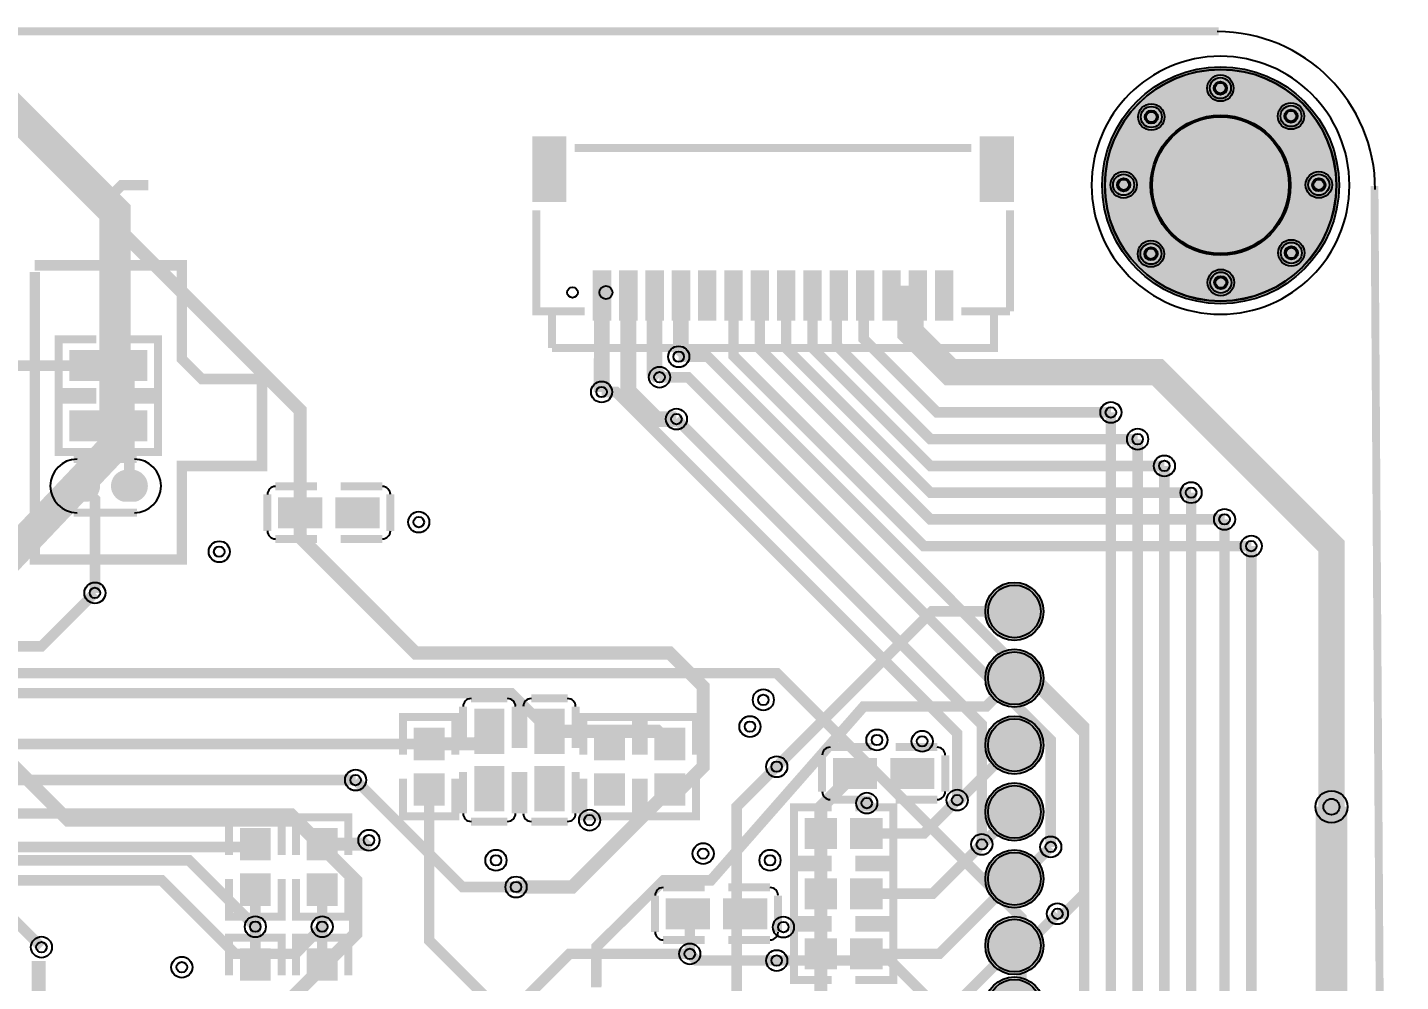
# Model space of a CAD drawing. Header units: millimetres. Extents: x 35 to 109.8, y -21 to 52.
# Drawn here: x 83.68 to 109.77, y 33.89 to 52.02 of the extents above; entities that cross this region are included whole.
import ezdxf

# ---------------------------------------------------------------- set-up
doc = ezdxf.new("R2010")
doc.units = ezdxf.units.MM
for name, color, linetype, true_color in [('BoardOutLine', 7, 'Continuous', 0xff00ff), ('BottomLayer', 7, 'Continuous', 0x0000ff), ('BottomSolderMaskLayer', 7, 'Continuous', 0xaa00ff), ('Document', 7, 'Continuous', 0xffffff), ('Hole', 7, 'Continuous', 0x222222), ('Mechanical', 7, 'Continuous', 0xf022f0), ('Multi-Layer', 7, 'Continuous', 0xc0c0c0), ('TopLayer', 7, 'Continuous', 0xff0000), ('TopPasteMaskLayer', 7, 'Continuous', 0x808080), ('TopSilkLayer', 7, 'Continuous', 0xffcc00), ('TopSolderMaskLayer', 7, 'Continuous', 0x800080)]:
    doc.layers.add(name, color=color, linetype=linetype, true_color=true_color)

msp = doc.modelspace()

# ---------------------------------------------------------------- hatches: boundary and pattern name
at = {"layer": 'BottomSolderMaskLayer'}
for points in [[(104.1, 49.021, 1), (108.602, 49.021, 1)], [(106.096, 50.866, 1), (106.598, 50.866, 1)], [(104.784, 50.317, 1), (105.286, 50.317, 1)], [(107.438, 50.334, 1), (107.94, 50.334, 1)], [(104.258, 49.029, 1), (104.76, 49.029, 1)], [(107.967, 49.03, 1), (108.469, 49.03, 1)], [(104.777, 47.719, 1), (105.279, 47.719, 1)], [(107.444, 47.735, 1), (107.946, 47.735, 1)], [(106.105, 47.171, 1), (106.607, 47.171, 1)]]:
    msp.add_hatch(color=256, dxfattribs=at).paths.add_polyline_path(points)
at = {"layer": 'Multi-Layer'}
for points in [[(104.151, 49.021, 1), (108.551, 49.021, 1)], [(106.147, 50.866, 1), (106.547, 50.866, 1)], [(104.835, 50.317, 1), (105.235, 50.317, 1)], [(107.489, 50.334, 1), (107.889, 50.334, 1)], [(104.309, 49.029, 1), (104.709, 49.029, 1)], [(108.018, 49.03, 1), (108.418, 49.03, 1)], [(104.828, 47.719, 1), (105.228, 47.719, 1)], [(107.495, 47.735, 1), (107.895, 47.735, 1)], [(106.156, 47.171, 1), (106.556, 47.171, 1)]]:
    msp.add_hatch(color=256, dxfattribs=at).paths.add_polyline_path(points)
at = {"layer": 'TopLayer'}
for points in [[(93.897, 48.726), (93.297, 48.726), (93.297, 49.926), (93.897, 49.926)], [(102.397, 48.726), (101.797, 48.726), (101.797, 49.926), (102.397, 49.926)], [(94.747, 46.476), (94.447, 46.476), (94.447, 47.376), (94.747, 47.376)], [(95.247, 46.476), (94.947, 46.476), (94.947, 47.376), (95.247, 47.376)], [(95.747, 46.476), (95.447, 46.476), (95.447, 47.376), (95.747, 47.376)], [(96.247, 46.476), (95.947, 46.476), (95.947, 47.376), (96.247, 47.376)], [(96.747, 46.476), (96.447, 46.476), (96.447, 47.376), (96.747, 47.376)], [(97.247, 46.476), (96.947, 46.476), (96.947, 47.376), (97.247, 47.376)], [(97.747, 46.476), (97.447, 46.476), (97.447, 47.376), (97.747, 47.376)], [(98.247, 46.476), (97.947, 46.476), (97.947, 47.376), (98.247, 47.376)], [(98.747, 46.476), (98.447, 46.476), (98.447, 47.376), (98.747, 47.376)], [(99.247, 46.476), (98.947, 46.476), (98.947, 47.376), (99.247, 47.376)], [(99.747, 46.476), (99.447, 46.476), (99.447, 47.376), (99.747, 47.376)], [(100.247, 46.476), (99.947, 46.476), (99.947, 47.376), (100.247, 47.376)], [(100.747, 46.476), (100.447, 46.476), (100.447, 47.376), (100.747, 47.376)], [(101.247, 46.476), (100.947, 46.476), (100.947, 47.376), (101.247, 47.376)], [(85.067, 45.323), (85.067, 45.863), (84.502, 45.863), (84.502, 45.323)], [(85.367, 45.323), (85.367, 45.863), (85.933, 45.863), (85.933, 45.323)], [(85.067, 44.18), (85.067, 44.72), (84.502, 44.72), (84.502, 44.18)], [(85.367, 44.18), (85.367, 44.72), (85.933, 44.72), (85.933, 44.18)], [(84.609, 43.057, -0.785398), (84.609, 43.557), (84.809, 43.557, -0.785398), (84.809, 43.057)], [(85.518, 43.057, -0.785398), (85.518, 43.557), (85.718, 43.557, -0.785398), (85.718, 43.057)], [(89.258, 43.069), (89.258, 42.529), (88.468, 42.529), (88.468, 43.069)], [(89.558, 43.069), (89.558, 42.529), (90.348, 42.529), (90.348, 43.069)], [(101.933, 40.924, 1), (102.933, 40.924, 1)], [(101.933, 39.654, 1), (102.933, 39.654, 1)], [(92.726, 38.25), (92.186, 38.25), (92.186, 39.04), (92.726, 39.04)], [(93.869, 38.25), (93.329, 38.25), (93.329, 39.04), (93.869, 39.04)], [(101.933, 38.384, 1), (102.933, 38.384, 1)], [(91.583, 38.123), (91.043, 38.123), (91.043, 38.689), (91.583, 38.689)], [(95.012, 38.123), (94.472, 38.123), (94.472, 38.689), (95.012, 38.689)], [(96.155, 38.123), (95.615, 38.123), (95.615, 38.689), (96.155, 38.689)], [(99.799, 37.576), (99.799, 38.116), (99.009, 38.116), (99.009, 37.576)], [(100.099, 37.576), (100.099, 38.116), (100.889, 38.116), (100.889, 37.576)], [(92.726, 37.95), (92.186, 37.95), (92.186, 37.16), (92.726, 37.16)], [(93.869, 37.95), (93.329, 37.95), (93.329, 37.16), (93.869, 37.16)], [(91.583, 37.823), (91.043, 37.823), (91.043, 37.257), (91.583, 37.257)], [(95.012, 37.823), (94.472, 37.823), (94.472, 37.257), (95.012, 37.257)], [(96.155, 37.823), (95.615, 37.823), (95.615, 37.257), (96.155, 37.257)], [(101.933, 37.114, 1), (102.933, 37.114, 1)], [(99.037, 36.973), (99.037, 36.433), (98.472, 36.433), (98.472, 36.973)], [(99.337, 36.973), (99.337, 36.433), (99.903, 36.433), (99.903, 36.973)], [(88.281, 36.218), (87.741, 36.218), (87.741, 36.784), (88.281, 36.784)], [(89.551, 36.218), (89.011, 36.218), (89.011, 36.784), (89.551, 36.784)], [(101.933, 35.844, 1), (102.933, 35.844, 1)], [(88.281, 35.918), (87.741, 35.918), (87.741, 35.352), (88.281, 35.352)], [(89.551, 35.918), (89.011, 35.918), (89.011, 35.352), (89.551, 35.352)], [(99.037, 35.29), (99.037, 35.83), (98.472, 35.83), (98.472, 35.29)], [(99.337, 35.29), (99.337, 35.83), (99.903, 35.83), (99.903, 35.29)], [(96.624, 34.909), (96.624, 35.449), (95.834, 35.449), (95.834, 34.909)], [(96.924, 34.909), (96.924, 35.449), (97.714, 35.449), (97.714, 34.909)], [(101.933, 34.574, 1), (102.933, 34.574, 1)], [(88.281, 33.932), (87.741, 33.932), (87.741, 34.498), (88.281, 34.498)], [(89.551, 33.932), (89.011, 33.932), (89.011, 34.498), (89.551, 34.498)], [(99.037, 34.147), (99.037, 34.687), (98.472, 34.687), (98.472, 34.147)], [(99.337, 34.147), (99.337, 34.687), (99.903, 34.687), (99.903, 34.147)], [(101.933, 33.431, 1), (102.933, 33.431, 1)]]:
    msp.add_hatch(color=256, dxfattribs=at).paths.add_polyline_path(points)
at = {"layer": 'TopPasteMaskLayer'}
for points in [[(93.897, 48.726), (93.297, 48.726), (93.297, 49.926), (93.897, 49.926)], [(102.397, 48.726), (101.797, 48.726), (101.797, 49.926), (102.397, 49.926)], [(94.747, 46.476), (94.447, 46.476), (94.447, 47.376), (94.747, 47.376)], [(95.247, 46.476), (94.947, 46.476), (94.947, 47.376), (95.247, 47.376)], [(95.747, 46.476), (95.447, 46.476), (95.447, 47.376), (95.747, 47.376)], [(96.247, 46.476), (95.947, 46.476), (95.947, 47.376), (96.247, 47.376)], [(96.747, 46.476), (96.447, 46.476), (96.447, 47.376), (96.747, 47.376)], [(97.247, 46.476), (96.947, 46.476), (96.947, 47.376), (97.247, 47.376)], [(97.747, 46.476), (97.447, 46.476), (97.447, 47.376), (97.747, 47.376)], [(98.247, 46.476), (97.947, 46.476), (97.947, 47.376), (98.247, 47.376)], [(98.747, 46.476), (98.447, 46.476), (98.447, 47.376), (98.747, 47.376)], [(99.247, 46.476), (98.947, 46.476), (98.947, 47.376), (99.247, 47.376)], [(99.747, 46.476), (99.447, 46.476), (99.447, 47.376), (99.747, 47.376)], [(100.247, 46.476), (99.947, 46.476), (99.947, 47.376), (100.247, 47.376)], [(100.747, 46.476), (100.447, 46.476), (100.447, 47.376), (100.747, 47.376)], [(101.247, 46.476), (100.947, 46.476), (100.947, 47.376), (101.247, 47.376)], [(85.082, 45.363), (85.082, 45.823), (85.042, 45.863), (84.542, 45.863), (84.502, 45.823), (84.502, 45.363), (84.542, 45.323), (85.042, 45.323)], [(85.352, 45.363), (85.352, 45.823), (85.392, 45.863), (85.893, 45.863), (85.933, 45.823), (85.933, 45.363), (85.893, 45.323), (85.392, 45.323)], [(85.082, 44.22), (85.082, 44.68), (85.042, 44.72), (84.542, 44.72), (84.502, 44.68), (84.502, 44.22), (84.542, 44.18), (85.042, 44.18)], [(85.352, 44.22), (85.352, 44.68), (85.392, 44.72), (85.893, 44.72), (85.933, 44.68), (85.933, 44.22), (85.893, 44.18), (85.392, 44.18)], [(84.609, 43.057, -0.785398), (84.609, 43.557), (84.809, 43.557, -0.785398), (84.809, 43.057)], [(85.518, 43.057, -0.785398), (85.518, 43.557), (85.718, 43.557, -0.785398), (85.718, 43.057)], [(88.628, 42.574), (88.628, 43.024), (88.678, 43.074), (89.158, 43.074), (89.228, 43.024), (89.228, 42.574), (89.158, 42.524), (88.678, 42.524)], [(89.588, 42.574), (89.588, 43.024), (89.658, 43.074), (90.138, 43.074), (90.188, 43.024), (90.188, 42.574), (90.138, 42.524), (89.658, 42.524)], [(101.933, 40.924, 1), (102.933, 40.924, 1)], [(101.933, 39.654, 1), (102.933, 39.654, 1)], [(92.231, 38.88), (92.681, 38.88), (92.731, 38.83), (92.731, 38.35), (92.681, 38.28), (92.231, 38.28), (92.181, 38.35), (92.181, 38.83)], [(93.374, 38.88), (93.824, 38.88), (93.874, 38.83), (93.874, 38.35), (93.824, 38.28), (93.374, 38.28), (93.324, 38.35), (93.324, 38.83)], [(101.933, 38.384, 1), (102.933, 38.384, 1)], [(91.543, 38.108), (91.083, 38.108), (91.043, 38.148), (91.043, 38.649), (91.083, 38.689), (91.543, 38.689), (91.583, 38.649), (91.583, 38.148)], [(94.972, 38.108), (94.512, 38.108), (94.472, 38.148), (94.472, 38.649), (94.512, 38.689), (94.972, 38.689), (95.012, 38.649), (95.012, 38.148)], [(96.115, 38.108), (95.655, 38.108), (95.615, 38.148), (95.615, 38.649), (95.655, 38.689), (96.115, 38.689), (96.155, 38.649), (96.155, 38.148)], [(99.769, 38.071), (99.769, 37.621), (99.699, 37.571), (99.219, 37.571), (99.169, 37.621), (99.169, 38.071), (99.219, 38.121), (99.699, 38.121)], [(100.729, 38.071), (100.729, 37.621), (100.679, 37.571), (100.199, 37.571), (100.129, 37.621), (100.129, 38.071), (100.199, 38.121), (100.679, 38.121)], [(91.543, 37.838), (91.083, 37.838), (91.043, 37.798), (91.043, 37.297), (91.083, 37.257), (91.543, 37.257), (91.583, 37.297), (91.583, 37.798)], [(92.231, 37.92), (92.681, 37.92), (92.731, 37.85), (92.731, 37.37), (92.681, 37.32), (92.231, 37.32), (92.181, 37.37), (92.181, 37.85)], [(93.374, 37.92), (93.824, 37.92), (93.874, 37.85), (93.874, 37.37), (93.824, 37.32), (93.374, 37.32), (93.324, 37.37), (93.324, 37.85)], [(94.972, 37.838), (94.512, 37.838), (94.472, 37.798), (94.472, 37.297), (94.512, 37.257), (94.972, 37.257), (95.012, 37.297), (95.012, 37.798)], [(96.115, 37.838), (95.655, 37.838), (95.615, 37.798), (95.615, 37.297), (95.655, 37.257), (96.115, 37.257), (96.155, 37.297), (96.155, 37.798)], [(101.933, 37.114, 1), (102.933, 37.114, 1)], [(99.052, 36.933), (99.052, 36.473), (99.012, 36.433), (98.512, 36.433), (98.472, 36.473), (98.472, 36.933), (98.512, 36.973), (99.012, 36.973)], [(99.322, 36.933), (99.322, 36.473), (99.362, 36.433), (99.863, 36.433), (99.903, 36.473), (99.903, 36.933), (99.863, 36.973), (99.362, 36.973)], [(88.241, 36.203), (87.781, 36.203), (87.741, 36.243), (87.741, 36.744), (87.781, 36.784), (88.241, 36.784), (88.281, 36.744), (88.281, 36.243)], [(89.511, 36.203), (89.051, 36.203), (89.011, 36.243), (89.011, 36.744), (89.051, 36.784), (89.511, 36.784), (89.551, 36.744), (89.551, 36.243)], [(101.933, 35.844, 1), (102.933, 35.844, 1)], [(88.241, 35.933), (87.781, 35.933), (87.741, 35.893), (87.741, 35.392), (87.781, 35.352), (88.241, 35.352), (88.281, 35.392), (88.281, 35.893)], [(89.511, 35.933), (89.051, 35.933), (89.011, 35.893), (89.011, 35.392), (89.051, 35.352), (89.511, 35.352), (89.551, 35.392), (89.551, 35.893)], [(99.052, 35.33), (99.052, 35.79), (99.012, 35.83), (98.512, 35.83), (98.472, 35.79), (98.472, 35.33), (98.512, 35.29), (99.012, 35.29)], [(99.322, 35.33), (99.322, 35.79), (99.362, 35.83), (99.863, 35.83), (99.903, 35.79), (99.903, 35.33), (99.863, 35.29), (99.362, 35.29)], [(96.594, 35.404), (96.594, 34.954), (96.524, 34.904), (96.044, 34.904), (95.994, 34.954), (95.994, 35.404), (96.044, 35.454), (96.524, 35.454)], [(97.554, 35.404), (97.554, 34.954), (97.504, 34.904), (97.024, 34.904), (96.954, 34.954), (96.954, 35.404), (97.024, 35.454), (97.504, 35.454)], [(101.933, 34.574, 1), (102.933, 34.574, 1)], [(88.241, 33.917), (87.781, 33.917), (87.741, 33.957), (87.741, 34.458), (87.781, 34.498), (88.241, 34.498), (88.281, 34.458), (88.281, 33.957)], [(89.511, 33.917), (89.051, 33.917), (89.011, 33.957), (89.011, 34.458), (89.051, 34.498), (89.511, 34.498), (89.551, 34.458), (89.551, 33.957)], [(99.052, 34.187), (99.052, 34.647), (99.012, 34.687), (98.512, 34.687), (98.472, 34.647), (98.472, 34.187), (98.512, 34.147), (99.012, 34.147)], [(99.322, 34.187), (99.322, 34.647), (99.362, 34.687), (99.863, 34.687), (99.903, 34.647), (99.903, 34.187), (99.863, 34.147), (99.362, 34.147)], [(101.933, 33.431, 1), (102.933, 33.431, 1)]]:
    msp.add_hatch(color=256, dxfattribs=at).paths.add_polyline_path(points)
at = {"layer": 'TopSolderMaskLayer'}
for points in [[(104.1, 49.021, 1), (108.602, 49.021, 1)], [(106.096, 50.866, 1), (106.598, 50.866, 1)], [(104.784, 50.317, 1), (105.286, 50.317, 1)], [(107.438, 50.334, 1), (107.94, 50.334, 1)], [(93.923, 48.7), (93.272, 48.7), (93.272, 49.951), (93.923, 49.951)], [(102.423, 48.7), (101.772, 48.7), (101.772, 49.951), (102.423, 49.951)], [(104.258, 49.029, 1), (104.76, 49.029, 1)], [(107.967, 49.03, 1), (108.469, 49.03, 1)], [(104.777, 47.719, 1), (105.279, 47.719, 1)], [(107.444, 47.735, 1), (107.946, 47.735, 1)], [(94.773, 46.45), (94.422, 46.45), (94.422, 47.401), (94.773, 47.401)], [(95.273, 46.45), (94.922, 46.45), (94.922, 47.401), (95.273, 47.401)], [(95.773, 46.45), (95.422, 46.45), (95.422, 47.401), (95.773, 47.401)], [(96.273, 46.45), (95.922, 46.45), (95.922, 47.401), (96.273, 47.401)], [(96.773, 46.45), (96.422, 46.45), (96.422, 47.401), (96.773, 47.401)], [(97.273, 46.45), (96.922, 46.45), (96.922, 47.401), (97.273, 47.401)], [(97.773, 46.45), (97.422, 46.45), (97.422, 47.401), (97.773, 47.401)], [(98.273, 46.45), (97.922, 46.45), (97.922, 47.401), (98.273, 47.401)], [(98.773, 46.45), (98.422, 46.45), (98.422, 47.401), (98.773, 47.401)], [(99.273, 46.45), (98.922, 46.45), (98.922, 47.401), (99.273, 47.401)], [(99.773, 46.45), (99.422, 46.45), (99.422, 47.401), (99.773, 47.401)], [(100.273, 46.45), (99.922, 46.45), (99.922, 47.401), (100.273, 47.401)], [(100.773, 46.45), (100.422, 46.45), (100.422, 47.401), (100.773, 47.401)], [(101.273, 46.45), (100.922, 46.45), (100.922, 47.401), (101.273, 47.401)], [(106.105, 47.171, 1), (106.607, 47.171, 1)], [(85.093, 45.298), (85.093, 45.888), (84.476, 45.888), (84.476, 45.298)], [(85.342, 45.298), (85.342, 45.888), (85.958, 45.888), (85.958, 45.298)], [(85.093, 44.155), (85.093, 44.745), (84.476, 44.745), (84.476, 44.155)], [(85.342, 44.155), (85.342, 44.745), (85.958, 44.745), (85.958, 44.155)], [(84.595, 43.006, -0.785398), (84.595, 43.608), (84.824, 43.608, -0.785398), (84.824, 43.006)], [(85.504, 43.006, -0.785398), (85.504, 43.608), (85.733, 43.608, -0.785398), (85.733, 43.006)], [(89.284, 43.094), (89.284, 42.504), (88.443, 42.504), (88.443, 43.094)], [(89.533, 43.094), (89.533, 42.504), (90.374, 42.504), (90.374, 43.094)], [(101.882, 40.924, 1), (102.984, 40.924, 1)], [(101.882, 39.654, 1), (102.984, 39.654, 1)], [(92.744, 38.213), (92.169, 38.213), (92.169, 39.077), (92.744, 39.077)], [(93.887, 38.213), (93.312, 38.213), (93.312, 39.077), (93.887, 39.077)], [(101.882, 38.384, 1), (102.984, 38.384, 1)], [(91.607, 38.096), (91.019, 38.096), (91.019, 38.715), (91.607, 38.715)], [(95.036, 38.096), (94.448, 38.096), (94.448, 38.715), (95.036, 38.715)], [(96.179, 38.096), (95.591, 38.096), (95.591, 38.715), (96.179, 38.715)], [(99.825, 37.551), (99.825, 38.141), (98.984, 38.141), (98.984, 37.551)], [(100.074, 37.551), (100.074, 38.141), (100.915, 38.141), (100.915, 37.551)], [(91.607, 37.85), (91.019, 37.85), (91.019, 37.231), (91.607, 37.231)], [(92.744, 37.987), (92.169, 37.987), (92.169, 37.123), (92.744, 37.123)], [(93.887, 37.987), (93.312, 37.987), (93.312, 37.123), (93.887, 37.123)], [(95.036, 37.85), (94.448, 37.85), (94.448, 37.231), (95.036, 37.231)], [(96.179, 37.85), (95.591, 37.85), (95.591, 37.231), (96.179, 37.231)], [(101.882, 37.114, 1), (102.984, 37.114, 1)], [(88.305, 36.191), (87.717, 36.191), (87.717, 36.81), (88.305, 36.81)], [(89.575, 36.191), (88.987, 36.191), (88.987, 36.81), (89.575, 36.81)], [(99.063, 36.998), (99.063, 36.408), (98.446, 36.408), (98.446, 36.998)], [(99.312, 36.998), (99.312, 36.408), (99.928, 36.408), (99.928, 36.998)], [(101.882, 35.844, 1), (102.984, 35.844, 1)], [(88.305, 35.945), (87.717, 35.945), (87.717, 35.326), (88.305, 35.326)], [(89.575, 35.945), (88.987, 35.945), (88.987, 35.326), (89.575, 35.326)], [(99.063, 35.265), (99.063, 35.855), (98.446, 35.855), (98.446, 35.265)], [(99.312, 35.265), (99.312, 35.855), (99.928, 35.855), (99.928, 35.265)], [(96.65, 34.884), (96.65, 35.474), (95.809, 35.474), (95.809, 34.884)], [(96.899, 34.884), (96.899, 35.474), (97.74, 35.474), (97.74, 34.884)], [(101.882, 34.574, 1), (102.984, 34.574, 1)], [(99.063, 34.122), (99.063, 34.712), (98.446, 34.712), (98.446, 34.122)], [(99.312, 34.122), (99.312, 34.712), (99.928, 34.712), (99.928, 34.122)], [(88.305, 33.905), (87.717, 33.905), (87.717, 34.524), (88.305, 34.524)], [(89.575, 33.905), (88.987, 33.905), (88.987, 34.524), (89.575, 34.524)], [(84.026, 34.283), (84.026, 31.471), (83.764, 31.471), (83.764, 34.283)], [(101.882, 33.431, 1), (102.984, 33.431, 1)]]:
    msp.add_hatch(color=256, dxfattribs=at).paths.add_polyline_path(points)

# ---------------------------------------------------------------- linework, layer by layer
at = {"layer": 'BoardOutLine', "const_width": 0.15}
for points in [[(37.973, 51.943), (106.312, 51.943)], [(109.275, 49.004), (109.695, -16.421)]]:
    msp.add_lwpolyline(points, dxfattribs=at)
at = {"layer": 'BoardOutLine'}
msp.add_arc((106.288, 48.94), 3, 0, 90, dxfattribs=at)
at = {"layer": 'BottomLayer'}
for points, const_width in [([(53.086, 36.068), (53.086, 48.26), (55.626, 50.8), (83.058, 50.8), (85.344, 48.514), (85.344, 44.069), (82.931, 41.529), (82.55, 41.529)], 0.6), ([(103.251, 35.179), (103.378, 35.179), (103.759, 35.56), (103.759, 38.608), (96.604, 45.763), (96.055, 45.763)], 0.2), ([(103.124, 36.449), (103.124, 38.481), (96.233, 45.372), (95.69, 45.372)], 0.2), ([(101.346, 37.338), (101.346, 38.608), (94.862, 45.093), (94.59, 45.093)], 0.2), ([(85.674, -11.557), (85.674, -10.211), (86.868, -9.017), (94.742, -9.017), (101.346, -2.413), (101.346, 23.622), (104.267, 26.543), (104.267, 44.704)], 0.2), ([(101.815, 36.497), (101.815, 38.774), (96.012, 44.577)], 0.2), ([(101.346, -3.175), (101.727, -2.794), (101.727, 23.495), (104.775, 26.543), (104.775, 44.196)], 0.2), ([(101.401, -3.882), (102.121, -3.162), (102.121, 23.381), (105.283, 26.543), (105.283, 43.688)], 0.2), ([(87.364, -10.226), (95.692, -10.226), (102.507, -3.411), (102.507, 23.259), (105.791, 26.543), (105.791, 43.18)], 0.2), ([(87.757, -10.744), (95.682, -10.744), (102.898, -3.528), (102.898, 23.142), (106.426, 26.67), (106.426, 42.672)], 0.2), ([(88.214, -11.184), (95.751, -11.184), (103.332, -3.602), (103.332, 23.068), (106.934, 26.67), (106.934, 42.164)], 0.2), ([(65.024, 36.957), (65.151, 36.957), (68.453, 40.259), (83.947, 40.259), (84.963, 41.275)], 0.2), ([(65.532, 35.814), (65.532, 36.576), (68.707, 39.751), (97.917, 39.751), (102.565, 35.103), (102.565, 26.34)], 0.2), ([(63.881, 32.258), (63.881, 33.147), (68.707, 37.973), (83.439, 37.973), (84.455, 36.957), (86.487, 36.957)], 0.25), ([(96.139, 31.623), (97.155, 32.639), (97.155, 37.211), (97.917, 37.973)], 0.2), ([(89.916, 37.719), (91.948, 35.687), (92.964, 35.687)], 0.2), ([(108.458, 37.211), (108.458, -1.85)], 0.6), ([(86.487, 36.957), (88.773, 36.957), (89.916, 35.814), (89.916, 34.798), (88.519, 33.401), (86.995, 33.401), (86.868, 33.274)], 0.25), ([(88.011, 34.933), (86.749, 36.195), (67.691, 36.195), (66.755, 35.259), (66.755, 34.224)], 0.2), ([(89.281, 34.933), (88.773, 34.417), (87.63, 34.417), (86.233, 35.814), (68.806, 35.814), (67.395, 34.403)], 0.2), ([(68.387, 34.37), (68.387, 34.732), (69.088, 35.433), (83.058, 35.433), (83.947, 34.544)], 0.2), ([(90.424, 30.734), (90.424, 30.861), (93.98, 34.417), (96.266, 34.417)], 0.2), ([(100.152, 25.527), (101.6, 26.975), (101.6, 32.766), (100.076, 34.29), (97.917, 34.29)], 0.2)]:
    msp.add_lwpolyline(points, dxfattribs=dict(at, const_width=const_width))
at = {"layer": 'BottomSolderMaskLayer'}
for centre, radius in [((106.351, 49.021), 2.251), ((106.347, 50.866), 0.251), ((106.347, 50.866), 0.125), ((105.035, 50.317), 0.251), ((105.035, 50.317), 0.125), ((107.689, 50.334), 0.251), ((107.689, 50.334), 0.125), ((106.351, 49.021), 1.33), ((104.509, 49.029), 0.251), ((104.509, 49.029), 0.125), ((108.218, 49.03), 0.251), ((108.218, 49.03), 0.125), ((105.028, 47.719), 0.251), ((105.028, 47.719), 0.125), ((107.695, 47.735), 0.251), ((107.695, 47.735), 0.125), ((106.356, 47.171), 0.251), ((106.356, 47.171), 0.125)]:
    msp.add_circle(centre, radius, dxfattribs=at)
at = {"layer": 'Document'}
msp.add_circle((94.672, 46.983), 0.125, dxfattribs=at)
msp.add_arc((106.351, 49.02), 2.2, 0.0695, 359.9305, dxfattribs=at)
at = {"layer": 'Hole'}
for centre, radius in [((96.055, 45.763), 0.1), ((95.69, 45.373), 0.1), ((94.59, 45.093), 0.1), ((96.012, 44.577), 0.1), ((104.267, 44.704), 0.1), ((104.775, 44.196), 0.1), ((105.283, 43.688), 0.1), ((105.791, 43.18), 0.1), ((91.116, 42.62), 0.1), ((106.426, 42.672), 0.1), ((87.325, 42.058), 0.1), ((106.934, 42.164), 0.1), ((84.963, 41.275), 0.1), ((97.663, 39.243), 0.1), ((97.409, 38.735), 0.1), ((99.822, 38.481), 0.1), ((100.681, 38.456), 0.1), ((97.917, 37.973), 0.1), ((89.916, 37.719), 0.1), ((99.629, 37.281), 0.1), ((101.346, 37.338), 0.1), ((108.458, 37.211), 0.152), ((94.361, 36.957), 0.1), ((90.17, 36.576), 0.1), ((101.815, 36.497), 0.1), ((103.124, 36.449), 0.1), ((92.583, 36.195), 0.1), ((96.52, 36.322), 0.1), ((97.79, 36.195), 0.1), ((92.964, 35.687), 0.1), ((103.251, 35.179), 0.1), ((88.011, 34.933), 0.1), ((89.281, 34.933), 0.1), ((98.044, 34.925), 0.1), ((83.947, 34.544), 0.1), ((96.266, 34.417), 0.1), ((86.614, 34.163), 0.1), ((97.917, 34.29), 0.1)]:
    msp.add_circle(centre, radius, dxfattribs=at)
at = {"layer": 'Mechanical'}
msp.add_arc((106.35, 49.02), 2.45, 0.0713, 359.9287, dxfattribs=at)
at = {"layer": 'Multi-Layer'}
for centre, radius in [((106.351, 49.021), 2.2), ((106.347, 50.866), 0.2), ((106.347, 50.866), 0.1), ((105.035, 50.317), 0.2), ((105.035, 50.317), 0.1), ((107.689, 50.334), 0.2), ((107.689, 50.334), 0.1), ((106.351, 49.021), 1.3), ((104.509, 49.029), 0.2), ((104.509, 49.029), 0.1), ((108.218, 49.03), 0.2), ((108.218, 49.03), 0.1), ((105.028, 47.719), 0.2), ((105.028, 47.719), 0.1), ((107.695, 47.735), 0.2), ((107.695, 47.735), 0.1), ((106.356, 47.171), 0.2), ((106.356, 47.171), 0.1), ((96.055, 45.763), 0.2), ((95.69, 45.373), 0.2), ((94.59, 45.093), 0.2), ((104.267, 44.704), 0.2), ((96.012, 44.577), 0.2), ((104.775, 44.196), 0.2), ((105.283, 43.688), 0.2), ((105.791, 43.18), 0.2), ((91.116, 42.62), 0.2), ((106.426, 42.672), 0.2), ((106.934, 42.164), 0.2), ((87.325, 42.058), 0.2), ((84.963, 41.275), 0.2), ((97.663, 39.243), 0.2), ((97.409, 38.735), 0.2), ((99.822, 38.481), 0.2), ((100.681, 38.456), 0.2), ((97.917, 37.973), 0.2), ((89.916, 37.719), 0.2), ((99.629, 37.281), 0.2), ((101.346, 37.338), 0.2), ((108.458, 37.211), 0.305), ((94.361, 36.957), 0.2), ((90.17, 36.576), 0.2), ((101.815, 36.497), 0.2), ((103.124, 36.449), 0.2), ((92.583, 36.195), 0.2), ((96.52, 36.322), 0.2), ((97.79, 36.195), 0.2), ((92.964, 35.687), 0.2), ((103.251, 35.179), 0.2), ((88.011, 34.933), 0.2), ((89.281, 34.933), 0.2), ((98.044, 34.925), 0.2), ((83.947, 34.544), 0.2), ((96.266, 34.417), 0.2), ((97.917, 34.29), 0.2), ((86.614, 34.163), 0.2)]:
    msp.add_circle(centre, radius, dxfattribs=at)
at = {"layer": 'TopLayer'}
for points, const_width in [([(88.863, 42.799), (88.863, 44.741), (82.296, 51.308), (51.943, 51.308), (50.8, 50.165), (50.8, 48.895)], 0.25), ([(108.458, 37.211), (108.458, 42.164), (105.156, 45.466), (101.219, 45.466), (100.457, 46.228), (100.457, 46.99)], 0.5), ([(94.597, 46.927), (94.59, 45.093)], 0.3), ([(95.098, 46.927), (95.098, 45.11), (95.631, 44.577), (96.012, 44.577)], 0.3), ([(95.597, 46.926), (95.597, 45.466), (95.69, 45.373)], 0.3), ([(96.097, 46.926), (96.097, 45.805), (96.055, 45.762)], 0.3), ([(106.934, 42.164), (100.711, 42.164), (97.097, 45.778), (97.097, 46.926)], 0.2), ([(106.426, 42.672), (100.838, 42.672), (97.597, 45.913), (97.597, 46.926)], 0.2), ([(105.791, 43.18), (100.838, 43.18), (98.097, 45.921), (98.097, 46.926)], 0.2), ([(105.283, 43.688), (100.838, 43.688), (98.597, 45.929), (98.597, 46.926)], 0.2), ([(104.775, 44.196), (100.838, 44.196), (99.06, 45.974), (99.06, 46.99)], 0.2), ([(104.267, 44.704), (100.965, 44.704), (99.568, 46.101), (99.568, 47.117)], 0.2), ([(100.457, 46.863), (100.157, 46.863)], 0.5), ([(84.784, 45.593), (83.058, 45.593)], 0.2), ([(85.65, 45.593), (85.618, 45.562), (85.618, 43.307)], 0.2), ([(83.947, 34.544), (77.343, 41.148), (75.692, 41.148), (72.934, 43.907), (72.934, 45.339)], 0.2), ([(88.011, 36.5), (87.96, 36.449), (82.55, 36.449), (77.47, 41.529), (75.819, 41.529), (73.934, 43.414), (73.934, 45.339)], 0.2), ([(89.281, 36.5), (88.697, 37.084), (82.423, 37.084), (77.597, 41.91), (75.946, 41.91), (74.432, 43.424), (74.432, 45.339)], 0.2), ([(75.933, 45.339), (75.933, 44.082), (82.296, 37.719), (89.916, 37.719)], 0.2), ([(76.433, 45.34), (76.433, 44.09), (82.117, 38.406), (91.313, 38.406)], 0.2), ([(77.432, 45.339), (77.432, 43.599), (81.661, 39.37), (92.875, 39.37), (93.599, 38.646)], 0.2), ([(84.709, 43.307), (84.963, 43.053), (84.963, 41.275)], 0.2), ([(95.885, 37.541), (96.088, 37.541), (96.52, 37.973), (96.52, 39.497), (95.885, 40.132), (91.059, 40.132), (88.862, 42.329), (88.862, 42.799)], 0.25), ([(102.433, 40.924), (100.868, 40.924), (97.917, 37.973)], 0.2), ([(102.433, 39.655), (102.84, 39.655), (103.759, 38.735), (103.759, 30.861), (102.743, 29.845), (100.762, 29.845), (99.619, 30.988)], 0.2), ([(102.433, 39.654), (101.895, 39.116), (101.346, 39.116)], 0.2), ([(99.822, 39.116), (99.568, 39.116), (96.668, 35.814), (95.771, 35.814), (94.493, 34.552), (94.488, 33.782)], 0.2), ([(99.822, 39.116), (101.346, 39.116)], 0.2), ([(92.456, 38.645), (92.217, 38.406), (91.313, 38.406)], 0.25), ([(95.885, 38.406), (95.646, 38.645), (93.599, 38.645)], 0.25), ([(102.433, 38.384), (101.387, 37.338), (101.346, 37.338)], 0.2), ([(99.403, 37.846), (98.754, 37.197), (98.754, 33.274)], 0.25), ([(91.313, 37.54), (91.313, 34.671), (93.091, 32.893)], 0.2), ([(95.885, 37.54), (94.032, 35.687), (92.964, 35.687)], 0.25), ([(101.346, 37.338), (100.711, 36.703), (99.568, 36.703)], 0.2), ([(102.433, 37.114), (101.815, 36.497)], 0.2), ([(90.17, 36.576), (90.095, 36.501), (89.281, 36.501)], 0.25), ([(101.815, 36.497), (100.879, 35.56), (99.695, 35.56)], 0.2), ([(102.433, 35.844), (102.519, 35.844), (103.124, 36.449)], 0.2), ([(102.433, 35.844), (101.006, 34.417), (99.568, 34.417)], 0.2), ([(88.011, 35.635), (88.011, 34.933)], 0.2), ([(89.281, 35.635), (89.281, 34.933)], 0.2), ([(96.229, 35.179), (96.266, 35.142), (96.266, 34.417)], 0.2), ([(102.433, 34.574), (102.646, 34.574), (103.251, 35.179)], 0.2), ([(88.011, 34.933), (88.011, 34.215)], 0.2), ([(89.281, 34.933), (89.281, 34.215)], 0.2), ([(96.266, 34.417), (96.393, 34.29), (97.917, 34.29)], 0.2), ([(102.433, 34.574), (101.133, 33.274), (99.62, 33.274)], 0.2)]:
    msp.add_lwpolyline(points, dxfattribs=dict(at, const_width=const_width))
for centre in [(102.433, 40.924), (102.433, 39.654), (102.433, 38.384), (102.433, 37.114), (102.433, 35.844), (102.433, 34.574), (102.433, 33.431)]:
    msp.add_circle(centre, 0.5, dxfattribs=at)
at = {"layer": 'TopPasteMaskLayer'}
for centre in [(102.433, 40.924), (102.433, 39.654), (102.433, 38.384), (102.433, 37.114), (102.433, 35.844), (102.433, 34.574), (102.433, 33.431)]:
    msp.add_circle(centre, 0.5, dxfattribs=at)
at = {"layer": 'TopSilkLayer'}
for points, const_width in [([(94.077, 49.726), (101.617, 49.726)], 0.152), ([(85.235, 47.498), (85.235, 48.786), (85.471, 49.022), (85.979, 49.022)], 0.2), ([(93.647, 45.926), (93.647, 46.626), (93.347, 46.626), (93.347, 48.546)], 0.152), ([(102.347, 46.626), (102.347, 48.545)], 0.152), ([(83.82, 47.371), (83.82, 41.91), (86.614, 41.91), (86.614, 43.688), (88.138, 43.688), (88.138, 45.339), (86.995, 45.339), (86.614, 45.72), (86.614, 47.498), (83.82, 47.498)], 0.2), ([(93.647, 46.626), (94.267, 46.626)], 0.152), ([(102.347, 46.626), (102.047, 46.626), (102.047, 45.926), (93.647, 45.926)], 0.152), ([(101.428, 46.626), (102.047, 46.626)], 0.152), ([(84.991, 45.094), (84.273, 45.094), (84.273, 46.092), (84.991, 46.092)], 0.152), ([(85.443, 45.094), (86.161, 45.094), (86.161, 46.092), (85.443, 46.092)], 0.152), ([(84.991, 43.951), (84.273, 43.951), (84.273, 44.949), (84.991, 44.949)], 0.152), ([(85.443, 43.951), (86.161, 43.951), (86.161, 44.949), (85.443, 44.949)], 0.152), ([(84.559, 43.818), (85.759, 43.818)], 0.15), ([(89.182, 43.298), (88.392, 43.298)], 0.152), ([(89.634, 43.298), (90.424, 43.298)], 0.152), ([(88.239, 43.145), (88.239, 42.453)], 0.152), ([(90.577, 43.145), (90.577, 42.453)], 0.152), ([(84.562, 42.799), (85.762, 42.799)], 0.15), ([(88.392, 42.3), (89.182, 42.3)], 0.152), ([(90.424, 42.3), (89.634, 42.3)], 0.152), ([(91.958, 39.116), (91.958, 38.326)], 0.152), ([(92.802, 39.269), (92.11, 39.269)], 0.152), ([(92.955, 38.326), (92.955, 39.116)], 0.152), ([(93.101, 39.116), (93.101, 38.326)], 0.152), ([(93.945, 39.269), (93.253, 39.269)], 0.152), ([(94.098, 38.326), (94.098, 39.116)], 0.152), ([(91.812, 38.199), (91.812, 38.917), (90.815, 38.917), (90.815, 38.199)], 0.152), ([(95.241, 38.199), (95.241, 38.917), (94.244, 38.917), (94.244, 38.199)], 0.152), ([(96.384, 38.199), (96.384, 38.917), (95.387, 38.917), (95.387, 38.199)], 0.152), ([(98.933, 38.345), (99.723, 38.345)], 0.152), ([(100.966, 38.345), (100.175, 38.345)], 0.152), ([(98.78, 37.5), (98.78, 38.192)], 0.152), ([(101.118, 37.5), (101.118, 38.192)], 0.152), ([(91.958, 37.084), (91.958, 37.874)], 0.152), ([(92.955, 37.874), (92.955, 37.084)], 0.152), ([(93.101, 37.084), (93.101, 37.874)], 0.152), ([(94.098, 37.874), (94.098, 37.084)], 0.152), ([(91.812, 37.747), (91.812, 37.029), (90.815, 37.029), (90.815, 37.747)], 0.152), ([(95.241, 37.747), (95.241, 37.029), (94.244, 37.029), (94.244, 37.747)], 0.152), ([(96.384, 37.747), (96.384, 37.029), (95.387, 37.029), (95.387, 37.747)], 0.152), ([(99.723, 37.347), (98.933, 37.347)], 0.152), ([(100.175, 37.347), (100.966, 37.347)], 0.152), ([(88.51, 36.294), (88.51, 37.012), (87.513, 37.012), (87.513, 36.294)], 0.152), ([(89.78, 36.294), (89.78, 37.012), (88.783, 37.012), (88.783, 36.294)], 0.152), ([(98.961, 37.202), (98.243, 37.202), (98.243, 36.204), (98.961, 36.204)], 0.152), ([(99.413, 37.202), (100.131, 37.202), (100.131, 36.204), (99.413, 36.204)], 0.152), ([(92.802, 36.931), (92.11, 36.931)], 0.152), ([(93.945, 36.931), (93.253, 36.931)], 0.152), ([(98.961, 35.061), (98.243, 35.061), (98.243, 36.059), (98.961, 36.059)], 0.152), ([(99.413, 35.061), (100.131, 35.061), (100.131, 36.059), (99.413, 36.059)], 0.152), ([(88.51, 35.842), (88.51, 35.124), (87.513, 35.124), (87.513, 35.842)], 0.152), ([(89.78, 35.842), (89.78, 35.124), (88.783, 35.124), (88.783, 35.842)], 0.152), ([(95.758, 35.678), (96.548, 35.678)], 0.152), ([(97.791, 35.678), (97, 35.678)], 0.152), ([(95.605, 34.833), (95.605, 35.525)], 0.152), ([(97.943, 34.833), (97.943, 35.525)], 0.152), ([(98.961, 33.918), (98.243, 33.918), (98.243, 34.916), (98.961, 34.916)], 0.152), ([(99.413, 33.918), (100.131, 33.918), (100.131, 34.916), (99.413, 34.916)], 0.152), ([(88.51, 34.008), (88.51, 34.726), (87.513, 34.726), (87.513, 34.008)], 0.152), ([(89.78, 34.008), (89.78, 34.726), (88.783, 34.726), (88.783, 34.008)], 0.152), ([(96.548, 34.68), (95.758, 34.68)], 0.152), ([(97, 34.68), (97.791, 34.68)], 0.152)]:
    msp.add_lwpolyline(points, dxfattribs=dict(at, const_width=const_width))
msp.add_circle((94.037, 46.983), 0.1, dxfattribs=at)
for centre, radius, start, end in [((84.623, 43.307), 0.508, 90, 270), ((85.712, 43.307), 0.508, 270, 90), ((88.392, 43.145), 0.152, 90, 180), ((90.424, 43.145), 0.152, 360, 90), ((88.392, 42.453), 0.152, 180, 270), ((90.424, 42.453), 0.152, 270, 0), ((92.11, 39.116), 0.152, 90, 180), ((92.802, 39.116), 0.152, 0, 90), ((93.253, 39.116), 0.152, 90, 180), ((93.945, 39.116), 0.152, 0, 90), ((98.933, 38.192), 0.152, 90, 180), ((100.966, 38.192), 0.152, 0, 90), ((98.933, 37.5), 0.152, 180, 270), ((100.966, 37.5), 0.152, 270, 0), ((92.11, 37.084), 0.152, 180, 270), ((92.802, 37.084), 0.152, 270, 0), ((93.253, 37.084), 0.152, 180, 270), ((93.945, 37.084), 0.152, 270, 0), ((95.758, 35.525), 0.152, 90, 180), ((97.791, 35.525), 0.152, 0, 90), ((95.758, 34.833), 0.152, 180, 270), ((97.791, 34.833), 0.152, 270, 0)]:
    msp.add_arc(centre, radius, start, end, dxfattribs=at)
at = {"layer": 'TopSolderMaskLayer'}
for centre, radius in [((106.351, 49.021), 2.251), ((106.347, 50.866), 0.251), ((106.347, 50.866), 0.125), ((105.035, 50.317), 0.251), ((105.035, 50.317), 0.125), ((107.689, 50.334), 0.251), ((107.689, 50.334), 0.125), ((106.351, 49.021), 1.33), ((104.509, 49.029), 0.251), ((104.509, 49.029), 0.125), ((108.218, 49.03), 0.251), ((108.218, 49.03), 0.125), ((105.028, 47.719), 0.251), ((105.028, 47.719), 0.125), ((107.695, 47.735), 0.251), ((107.695, 47.735), 0.125), ((106.356, 47.171), 0.251), ((106.356, 47.171), 0.125), ((102.433, 40.924), 0.551), ((102.433, 39.654), 0.551), ((102.433, 38.384), 0.551), ((102.433, 37.114), 0.551), ((102.433, 35.844), 0.551), ((102.433, 34.574), 0.551), ((102.433, 33.431), 0.551)]:
    msp.add_circle(centre, radius, dxfattribs=at)

doc.saveas('drawing.dxf')
